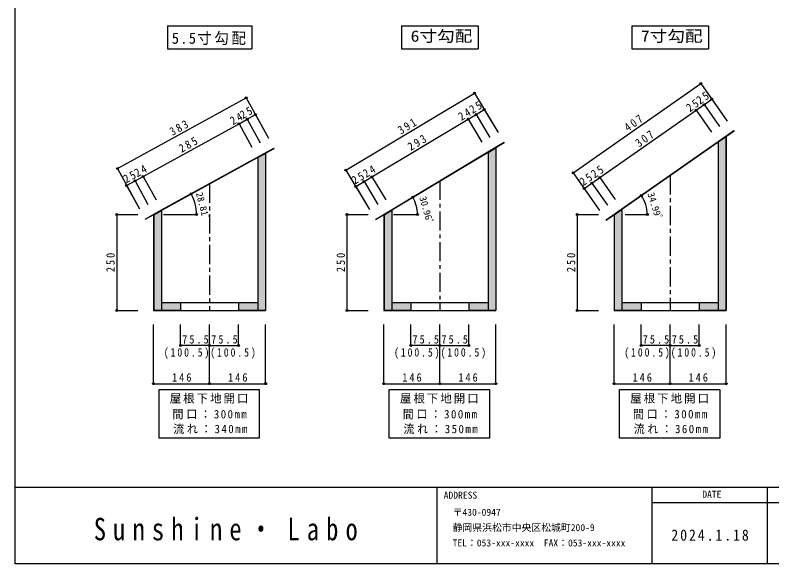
# Model space of a CAD drawing. Units: millimetres at full size, sheet at 1:10. Extents: x -6358 to 6082, y -1024 to 1786.
# Drawn here: x -6358 to -4386, y -1024 to 407 of the extents above; entities that cross this region are included whole.
import ezdxf
from ezdxf.enums import TextEntityAlignment as Align

# ---------------------------------------------------------------- set-up
doc = ezdxf.new("R2010")
doc.units = ezdxf.units.MM
doc.header["$LTSCALE"] = 10
doc.header["$PDMODE"] = 32
doc.header["$PDSIZE"] = 5
doc.linetypes.add('CHAIN1', pattern=[8, 5, -1, 1, -1])
doc.layers.add('0-0', color=7, linetype='Continuous')
doc.layers.add('F-0', color=2, linetype='Continuous')
doc.styles.add('ＭＳ ゴシック', font='')
doc.styles.add('ＭＳ 明朝', font='')
doc.styles.get('ＭＳ ゴシック').set_extended_font_data('MS Gothic')
doc.styles.get('ＭＳ 明朝').set_extended_font_data('MS Mincho')

msp = doc.modelspace()

# ---------------------------------------------------------------- linework, layer by layer
at = {"layer": '0-0'}
for p, q in [((-5960.84, 379.38), (-5960.84, 319.38)), ((-5960.84, 379.38), (-5740.84, 379.38)), ((-5740.84, 379.38), (-5740.84, 319.38)), ((-5350.84, 379.38), (-5350.84, 319.38)), ((-4750.84, 379.38), (-4750.84, 319.38)), ((-5960.84, 319.38), (-5740.84, 319.38)), ((-5350.84, 319.38), (-5150.84, 319.38)), ((-4750.84, 319.38), (-4550.84, 319.38)), ((-4525.61, 77.7), (-4484.65, 106.38)), ((-4525.34, 76.67), (-4505.34, 90.67)), ((-4505.34, 90.67), (-4505.34, -362.25)), ((-4504.84, 91.63), (-4504.84, -362.75)), ((-5726.11, 36.71), (-5683.18, 60.33)), ((-5725.87, 36.27), (-5682.94, 59.89)), ((-5682.94, 59.89), (-5683.18, 60.33)), ((-5125.68, 50.5), (-5083.66, 75.71)), ((-5104.84, 62.42), (-5104.84, -362.75)), ((-4525.04, 76.89), (-4525.61, 77.7)), ((-4525.34, 76.67), (-4525.34, -362.25)), ((-5704.84, 47.84), (-5704.84, -362.75)), ((-5125.17, 49.64), (-5125.68, 50.5)), ((-5125.34, 49.54), (-5125.34, -362.25)), ((-5725.63, 35.84), (-5726.11, 36.71)), ((-5725.34, 36), (-5725.34, -362.25)), ((-4817.61, -126.68), (-4776.65, -98.01)), ((-4817.32, -127.09), (-4776.36, -98.42)), ((-4776.07, -98.83), (-4776.65, -98.01)), ((-6018.75, -124.8), (-5975.81, -101.19)), ((-5996.84, -112.75), (-5996.84, -362.75)), ((-5996.34, -113.05), (-5975.57, -101.63)), ((-5996.34, -113.05), (-5996.34, -362.25)), ((-5976.34, -102.05), (-5976.34, -362.25)), ((-5975.57, -101.63), (-5976.05, -100.75)), ((-5418.28, -125.62), (-5376.26, -100.41)), ((-5396.84, -112.75), (-5396.84, -362.75)), ((-5396.34, -113.05), (-5396.34, -362.25)), ((-5396.33, -113.03), (-5376.01, -100.84)), ((-5376.01, -100.84), (-5376.52, -99.98)), ((-5376.34, -101.04), (-5376.34, -362.25)), ((-4796.84, -112.75), (-4796.84, -362.75)), ((-4796.34, -113.01), (-4776.07, -98.83)), ((-4796.34, -113.01), (-4796.34, -362.25)), ((-4776.34, -99.02), (-4776.34, -362.25)), ((-4817.32, -127.09), (-4817.61, -126.68)), ((-5976.34, -342.25), (-5926.34, -342.25)), ((-5926.34, -342.25), (-5926.34, -362.75)), ((-5775.34, -342.25), (-5775.34, -362.75)), ((-5775.34, -342.25), (-5725.34, -342.25)), ((-5376.34, -342.25), (-5326.34, -342.25)), ((-5326.34, -342.25), (-5326.34, -362.75)), ((-5175.34, -342.25), (-5175.34, -362.75)), ((-5175.34, -342.25), (-5125.34, -342.25)), ((-4776.34, -342.25), (-4726.34, -342.25)), ((-4726.34, -342.25), (-4726.34, -362.75)), ((-4575.34, -342.25), (-4575.34, -362.75)), ((-4575.34, -342.25), (-4525.34, -342.25)), ((-5996.84, -362.75), (-5926.34, -362.75)), ((-5996.34, -362.25), (-5926.34, -362.25)), ((-5775.34, -362.25), (-5705.34, -362.25)), ((-5775.34, -362.75), (-5704.84, -362.75)), ((-5396.84, -362.75), (-5326.34, -362.75)), ((-5396.34, -362.25), (-5326.34, -362.25)), ((-5175.34, -362.25), (-5105.34, -362.25)), ((-5175.34, -362.75), (-5104.84, -362.75)), ((-4796.84, -362.75), (-4726.34, -362.75)), ((-4796.34, -362.25), (-4726.34, -362.25)), ((-4575.34, -362.25), (-4505.34, -362.25)), ((-4575.34, -362.75), (-4504.84, -362.75)), ((-5982.73, -696.1), (-5982.73, -568.79)), ((-5382.73, -696.1), (-5382.73, -568.79)), ((-4782.73, -696.1), (-4782.73, -568.79))]:
    msp.add_line(p, q, dxfattribs=at)
at = {"layer": '0-0', "color": 4}
for p, q in [((-4903.63, -3.79), (-4570.66, 229.26)), ((-4570.66, 229.26), (-4501.85, 130.95)), ((-5495.7, 3.44), (-5160.83, 204.34)), ((-5160.83, 204.34), (-5099.1, 101.44)), ((-6091.28, 7.07), (-5755.46, 191.76)), ((-5755.46, 191.76), (-5697.64, 86.61)), ((-4562.47, 173.97), (-4541.99, 188.3)), ((-4541.99, 188.3), (-4501.85, 130.95)), ((-5156.54, 148.6), (-5135.11, 161.46)), ((-5135.11, 161.46), (-5099.1, 101.44)), ((-4833.99, -16.08), (-4582.95, 159.63)), ((-4582.95, 159.63), (-4562.47, 173.97)), ((-4582.95, 159.63), (-4542.81, 102.28)), ((-4562.47, 173.97), (-4522.33, 116.62)), ((-5753.27, 135.9), (-5731.37, 147.95)), ((-5731.37, 147.95), (-5697.64, 86.61)), ((-5177.12, 136.25), (-5156.54, 148.6)), ((-5156.54, 148.6), (-5120.53, 88.57)), ((-6024.25, -13.13), (-5774.3, 124.34)), ((-5774.3, 124.34), (-5753.27, 135.9)), ((-5774.3, 124.34), (-5740.57, 63)), ((-5753.27, 135.9), (-5719.54, 74.57)), ((-5427.96, -14.23), (-5177.12, 136.25)), ((-5177.12, 136.25), (-5141.11, 76.23)), ((-4776.65, -98.01), (-4525.61, 77.7)), ((-4776.36, -98.42), (-4525.32, 77.29)), ((-5376.52, -99.98), (-5125.68, 50.5)), ((-5376.26, -100.41), (-5125.42, 50.07)), ((-5976.05, -100.75), (-5726.11, 36.71)), ((-5975.81, -101.19), (-5725.87, 36.27)), ((-6091.28, 7.07), (-6033.45, -98.08)), ((-5495.7, 3.44), (-5433.97, -99.46)), ((-6045.27, -24.69), (-6024.25, -13.13)), ((-6024.25, -13.13), (-5990.51, -74.46)), ((-5448.54, -26.57), (-5427.96, -14.23)), ((-5427.96, -14.23), (-5391.95, -74.25)), ((-4903.63, -3.79), (-4834.81, -102.1)), ((-4854.47, -30.42), (-4833.99, -16.08)), ((-4833.99, -16.08), (-4793.85, -73.43)), ((-6067.18, -36.74), (-6045.27, -24.69)), ((-6067.18, -36.74), (-6033.45, -98.08)), ((-6045.27, -24.69), (-6011.54, -86.03)), ((-5469.98, -39.43), (-5448.54, -26.57)), ((-5469.98, -39.43), (-5433.97, -99.46)), ((-5448.54, -26.57), (-5412.53, -86.6)), ((-4874.95, -44.76), (-4854.47, -30.42)), ((-4854.47, -30.42), (-4814.33, -87.77)), ((-5973.92, -100.15), (-5898.95, -58.92)), ((-4874.95, -44.76), (-4834.81, -102.1)), ((-5375.22, -99.78), (-5321.53, -67.57)), ((-4773.19, -96.2), (-4725.9, -63.1)), ((-6092.87, -112.75), (-6092.87, -362.75)), ((-6092.87, -112.75), (-6037.7, -112.75)), ((-5970.68, -112.75), (-5885.12, -112.75)), ((-5492.87, -112.75), (-5492.87, -362.75)), ((-5492.87, -112.75), (-5437.7, -112.75)), ((-5371.62, -112.75), (-5309.02, -112.75)), ((-4892.87, -112.75), (-4892.87, -362.75)), ((-4892.87, -112.75), (-4837.7, -112.75)), ((-4767.97, -112.75), (-4710.25, -112.75)), ((-5926.34, -342.25), (-5775.34, -342.25)), ((-5326.34, -342.25), (-5175.34, -342.25)), ((-4726.34, -342.25), (-4575.34, -342.25)), ((-6092.87, -362.75), (-6037.7, -362.75)), ((-5926.34, -362.75), (-5775.34, -362.75)), ((-5492.87, -362.75), (-5437.7, -362.75)), ((-5326.34, -362.75), (-5175.34, -362.75)), ((-4892.87, -362.75), (-4837.7, -362.75)), ((-4726.34, -362.75), (-4575.34, -362.75)), ((-5996.84, -553.71), (-5996.84, -398.98)), ((-5926.34, -454.36), (-5926.34, -398.98)), ((-5850.84, -553.71), (-5850.84, -398.98)), ((-5850.84, -454.36), (-5850.84, -398.98)), ((-5775.34, -454.36), (-5775.34, -398.98)), ((-5704.84, -553.71), (-5704.84, -398.98)), ((-5396.84, -553.71), (-5396.84, -398.98)), ((-5326.34, -454.36), (-5326.34, -398.98)), ((-5250.84, -553.71), (-5250.84, -398.98)), ((-5250.84, -454.36), (-5250.84, -398.98)), ((-5175.34, -454.36), (-5175.34, -398.98)), ((-5104.84, -553.71), (-5104.84, -398.98)), ((-4796.84, -553.71), (-4796.84, -398.98)), ((-4726.34, -454.36), (-4726.34, -398.98)), ((-4650.84, -553.71), (-4650.84, -398.98)), ((-4650.84, -454.36), (-4650.84, -398.98)), ((-4575.34, -454.36), (-4575.34, -398.98)), ((-4504.84, -553.71), (-4504.84, -398.98)), ((-5850.84, -454.36), (-5926.34, -454.36)), ((-5850.84, -454.36), (-5775.34, -454.36)), ((-5250.84, -454.36), (-5326.34, -454.36)), ((-5250.84, -454.36), (-5175.34, -454.36)), ((-4650.84, -454.36), (-4726.34, -454.36)), ((-4650.84, -454.36), (-4575.34, -454.36)), ((-5996.84, -553.71), (-5850.84, -553.71)), ((-5850.84, -553.71), (-5704.84, -553.71)), ((-5396.84, -553.71), (-5250.84, -553.71)), ((-5250.84, -553.71), (-5104.84, -553.71)), ((-4796.84, -553.71), (-4650.84, -553.71)), ((-4650.84, -553.71), (-4504.84, -553.71))]:
    msp.add_line(p, q, dxfattribs=at)
at = {"layer": '0-0', "color": 4, "linetype": 'CHAIN1'}
for p, q in [((-4650.84, -9.95), (-4650.84, -362.75)), ((-5850.84, -31.89), (-5850.84, -362.75)), ((-5250.84, -24.58), (-5250.84, -362.75))]:
    msp.add_line(p, q, dxfattribs=at)
at = {"layer": '0-0'}
for points in [[(-5350.84, 379.38), (-5150.84, 379.38), (-5150.84, 319.38)], [(-4750.84, 379.38), (-4550.84, 379.38), (-4550.84, 319.38)], [(-4525.32, 77.29), (-4484.36, 105.97), (-4484.65, 106.38)], [(-5125.42, 50.07), (-5083.4, 75.28), (-5083.66, 75.71)], [(-5125.34, 49.54), (-5105.34, 61.54), (-5105.34, -362.25)], [(-5725.63, 35.84), (-5705.34, 46.99), (-5705.34, -362.25)], [(-6018.75, -124.8), (-6018.99, -124.36), (-5976.05, -100.75)], [(-5418.28, -125.62), (-5418.54, -125.19), (-5376.52, -99.98)], [(-5982.73, -568.79), (-5721.32, -568.79), (-5721.32, -696.1), (-5982.73, -696.1)], [(-5382.73, -568.79), (-5121.32, -568.79), (-5121.32, -696.1), (-5382.73, -696.1)], [(-4782.73, -568.79), (-4521.32, -568.79), (-4521.32, -696.1), (-4782.73, -696.1)]]:
    msp.add_lwpolyline(points, dxfattribs=at)
at = {"layer": '0-0', "color": 4}
for centre, radius, start, end in [((-5996.84, -112.75), 111.72, 0, 28.81), ((-5396.84, -112.75), 87.82, 0, 30.96), ((-4796.84, -112.75), 86.59, 360, 34.99)]:
    msp.add_arc(centre, radius, start, end, dxfattribs=at)
at = {"layer": '0-0', "color": 5}
for p in [(-4570.66, 229.26), (-5160.83, 204.34), (-5755.46, 191.76), (-4541.99, 188.3), (-5135.11, 161.46), (-4582.95, 159.63), (-4562.47, 173.97), (-5753.27, 135.9), (-5731.37, 147.95), (-5177.12, 136.25), (-5156.54, 148.6), (-5774.3, 124.34), (-6091.28, 7.07), (-5495.7, 3.44), (-6024.25, -13.13), (-5427.96, -14.23), (-4903.63, -3.79), (-4833.99, -16.08), (-6067.18, -36.74), (-6045.27, -24.69), (-5469.98, -39.43), (-5448.54, -26.57), (-4854.47, -30.42), (-5898.95, -58.92), (-4874.95, -44.76), (-5321.53, -67.57), (-4725.9, -63.1), (-6092.87, -112.75), (-5885.12, -112.75), (-5492.87, -112.75), (-5309.02, -112.75), (-4892.87, -112.75), (-4710.25, -112.75), (-6092.87, -362.75), (-5492.87, -362.75), (-4892.87, -362.75), (-5926.34, -454.36), (-5850.84, -454.36), (-5775.34, -454.36), (-5326.34, -454.36), (-5250.84, -454.36), (-5175.34, -454.36), (-4726.34, -454.36), (-4650.84, -454.36), (-4575.34, -454.36), (-5996.84, -553.71), (-5850.84, -553.71), (-5704.84, -553.71), (-5396.84, -553.71), (-5250.84, -553.71), (-5104.84, -553.71), (-4796.84, -553.71), (-4650.84, -553.71), (-4504.84, -553.71)]:
    msp.add_point(p, dxfattribs=at)
at = {"layer": '0-0'}
for points in [[(-4505.34, -362.25), (-4505.34, 90.67), (-4525.34, 76.67)], [(-5105.34, -362.25), (-5105.34, 61.54), (-5125.34, 49.54)], [(-4505.34, -362.25), (-4525.34, 76.67), (-4525.34, -342.25)], [(-5705.34, -362.25), (-5705.34, 46.99), (-5725.34, 36)], [(-5105.34, -362.25), (-5125.34, 49.54), (-5125.34, -342.25)], [(-5705.34, -362.25), (-5725.34, 36), (-5725.34, -342.25)], [(-5996.34, -362.25), (-5976.34, -342.25), (-5976.34, -102.05)], [(-5996.34, -362.25), (-5976.34, -102.05), (-5996.34, -113.05)], [(-5396.34, -362.25), (-5376.34, -342.25), (-5376.34, -101.04)], [(-5396.34, -362.25), (-5376.34, -101.04), (-5396.34, -113.05)], [(-4796.34, -362.25), (-4776.34, -99.02), (-4796.34, -113.01)], [(-4796.34, -362.25), (-4776.34, -342.25), (-4776.34, -99.02)], [(-5996.34, -362.25), (-5926.34, -362.25), (-5926.34, -342.25)], [(-5996.34, -362.25), (-5926.34, -342.25), (-5976.34, -342.25)], [(-5775.34, -342.25), (-5775.34, -362.25), (-5705.34, -362.25)], [(-5705.34, -362.25), (-5725.34, -342.25), (-5775.34, -342.25)], [(-5396.34, -362.25), (-5326.34, -362.25), (-5326.34, -342.25)], [(-5396.34, -362.25), (-5326.34, -342.25), (-5376.34, -342.25)], [(-5175.34, -342.25), (-5175.34, -362.25), (-5105.34, -362.25)], [(-5105.34, -362.25), (-5125.34, -342.25), (-5175.34, -342.25)], [(-4796.34, -362.25), (-4726.34, -362.25), (-4726.34, -342.25)], [(-4796.34, -362.25), (-4726.34, -342.25), (-4776.34, -342.25)], [(-4575.34, -342.25), (-4575.34, -362.25), (-4505.34, -362.25)], [(-4505.34, -362.25), (-4525.34, -342.25), (-4575.34, -342.25)]]:
    msp.add_solid(points, dxfattribs=at)
at = {"layer": 'F-0', "color": 5}
for p, q in [((-6357.66, -823.69), (-2317.66, -823.69)), ((-2317.66, -1023.69), (-6357.66, -1023.69))]:
    msp.add_line(p, q, dxfattribs=at)
at = {"layer": 'F-0'}
for p, q in [((-5257.66, -1023.69), (-5257.66, -823.69)), ((-4697.66, -1023.69), (-4697.66, -823.69)), ((-4397.66, -823.69), (-4397.66, -1023.69)), ((-4697.66, -863.69), (-4267.66, -863.69))]:
    msp.add_line(p, q, dxfattribs=at)
at = {"layer": 'F-0', "color": 5}
msp.add_lwpolyline([(-6357.66, -1023.69), (-6357.66, 1786.31), (-2317.66, 1786.31)], dxfattribs=at)

# ---------------------------------------------------------------- texts
at = {"layer": '0-0', "style": 'ＭＳ ゴシック', "width": 1.15}
for s, p in [('6寸勾配', (-5327.09, 329.38)), ('7寸勾配', (-4727.09, 329.38))]:
    msp.add_text(s, height=29.33, dxfattribs=at).set_placement(p, align=Align.BOTTOM_LEFT)
at = {"layer": '0-0', "color": 4, "style": 'ＭＳ ゴシック'}
for s, rotation, p in [('28.81ﾟ', 284.405, (-5892.09, -58.36)), ('34.99ﾟ', 287.495, (-4715.6, -59.98)), ('30.96ﾟ', 285.48, (-5309.83, -69.52))]:
    msp.add_text(s, height=18.33, rotation=rotation, dxfattribs=at).set_placement(p, align=Align.BOTTOM_LEFT)
at = {"layer": '0-0', "attachment_point": 7, "style": 'ＭＳ ゴシック'}
for s, insert, char_height in [('\\T1.17;\\W0.95;5.5寸勾配', (-5949.59, 329.38), 29.33), ('\\T1.38;\\W0.9;75.5', (-5922.34, -449.36), 21.99), ('\\T1.38;\\W0.9;75.5', (-5846.84, -449.36), 21.99), ('\\T1.38;\\W0.9;75.5', (-5322.34, -449.36), 21.99), ('\\T1.38;\\W0.9;75.5', (-5246.84, -449.36), 21.99), ('\\T1.38;\\W0.9;75.5', (-4722.34, -449.36), 21.99), ('\\T1.38;\\W0.9;75.5', (-4646.84, -449.36), 21.99), ('\\T1.39;\\W0.85;(100.5)', (-5970.33, -488.89), 21.99), ('\\T1.39;\\W0.85;(100.5)', (-5849.24, -488.89), 21.99), ('\\T1.39;\\W0.85;(100.5)', (-5370.33, -488.89), 21.99), ('\\T1.39;\\W0.85;(100.5)', (-5249.24, -488.89), 21.99), ('\\T1.39;\\W0.85;(100.5)', (-4770.33, -488.89), 21.99), ('\\T1.39;\\W0.85;(100.5)', (-4649.24, -488.89), 21.99), ('\\T1.38;\\W0.9;146', (-5948.84, -548.71), 21.99), ('\\T1.38;\\W0.9;146', (-5802.84, -548.71), 21.99), ('\\T1.38;\\W0.9;146', (-5348.84, -548.71), 21.99), ('\\T1.38;\\W0.9;146', (-5202.84, -548.71), 21.99), ('\\T1.38;\\W0.9;146', (-4748.84, -548.71), 21.99), ('\\T1.38;\\W0.9;146', (-4602.84, -548.71), 21.99), ('\\T1.17;屋根下地開口', (-5955, -605.63), 21.99), ('\\T1.17;屋根下地開口', (-5355, -605.63), 21.99), ('\\T1.17;屋根下地開口', (-4755, -605.63), 21.99), ('\\T1.26;\\W0.95;間口：300mm', (-5947.59, -646.74), 21.99), ('\\T1.26;\\W0.95;間口：300mm', (-5347.59, -646.74), 21.99), ('\\T1.26;\\W0.95;間口：300mm', (-4747.59, -646.74), 21.99), ('\\T1.26;\\W0.95;流れ：340mm', (-5945.86, -685.19), 21.99), ('\\T1.26;\\W0.95;流れ：350mm', (-5345.86, -685.19), 21.99), ('\\T1.26;\\W0.95;流れ：360mm', (-4745.86, -685.19), 21.99)]:
    msp.add_mtext(s, dxfattribs=dict(at, insert=insert, char_height=char_height))
at = {"layer": '0-0', "char_height": 21.99, "attachment_point": 7, "style": 'ＭＳ ゴシック'}
for s, insert, rotation in [('\\T1.36;\\W0.9;25', (-4572.76, 173.32), 34.99), ('\\T1.36;\\W0.9;25', (-5165.68, 149.21), 30.96), ('\\T1.36;\\W0.9;25', (-4599.21, 153.58), 34.99), ('\\T1.36;\\W0.9;25', (-5764.27, 135.56), 28.81), ('\\T1.36;\\W0.9;24', (-5194.86, 131.26), 30.96), ('\\T1.36;\\W0.9;24', (-5790.19, 120.19), 28.81), ('\\T1.38;\\W0.9;407', (-4760.49, 102.5), 34.99), ('\\T1.37;\\W0.9;383', (-5947.69, 91.75), 28.81), ('\\T1.37;\\W0.9;391', (-5352.28, 95.32), 30.96), ('\\T1.38;\\W0.9;307', (-4731.82, 61.53), 34.99), ('\\T1.37;\\W0.9;285', (-5923.59, 47.94), 28.81), ('\\T1.38;\\W0.9;293', (-5326.55, 52.44), 30.96), ('\\T1.36;\\W0.9;25', (-6068, -31.85), 28.81), ('\\T1.36;\\W0.9;24', (-6039.54, -15.81), 28.81), ('\\T1.36;\\W0.9;24', (-5442.95, -17.3), 30.96), ('\\T1.36;\\W0.9;25', (-4847.22, -19.21), 34.99), ('\\T1.36;\\W0.9;25', (-5472.33, -35.16), 30.96), ('\\T1.36;\\W0.9;25', (-4876.74, -39.22), 34.99), ('\\T1.37;\\W0.9;250', (-6097.87, -262.75), 90), ('\\T1.37;\\W0.9;250', (-5497.87, -262.75), 90), ('\\T1.37;\\W0.9;250', (-4897.87, -262.75), 90)]:
    msp.add_mtext(s, dxfattribs=dict(at, insert=insert, rotation=rotation))
at = {"layer": 'F-0', "color": 4, "style": 'ＭＳ ゴシック'}
for s, p in [('ADDRESS', (-5240.88, -859.2)), ('DATE', (-4566.99, -856.82)), ('〒430-0947', (-5217.66, -903.69)), ('静岡県浜松市中央区松城町200-9', (-5217.66, -943.69)), ('TEL：053-xxx-xxxx  FAX：053-xxx-xxxx', (-5217.66, -983.69))]:
    msp.add_text(s, height=18.33, dxfattribs=at).set_placement(p, align=Align.BOTTOM_LEFT)
at = {"layer": 'F-0', "insert": (-6152.63, -963.37), "char_height": 58.65, "attachment_point": 7, "style": 'ＭＳ 明朝'}
msp.add_mtext('\\T1.58;\\W0.8;Sunshine・Labo', dxfattribs=at)
at = {"layer": 'F-0', "color": 7, "insert": (-4647.66, -963.69), "char_height": 29.33, "attachment_point": 7, "style": 'ＭＳ ゴシック'}
msp.add_mtext('\\T1.28;\\W0.9;2024.1.18', dxfattribs=at)

doc.saveas('drawing.dxf')
